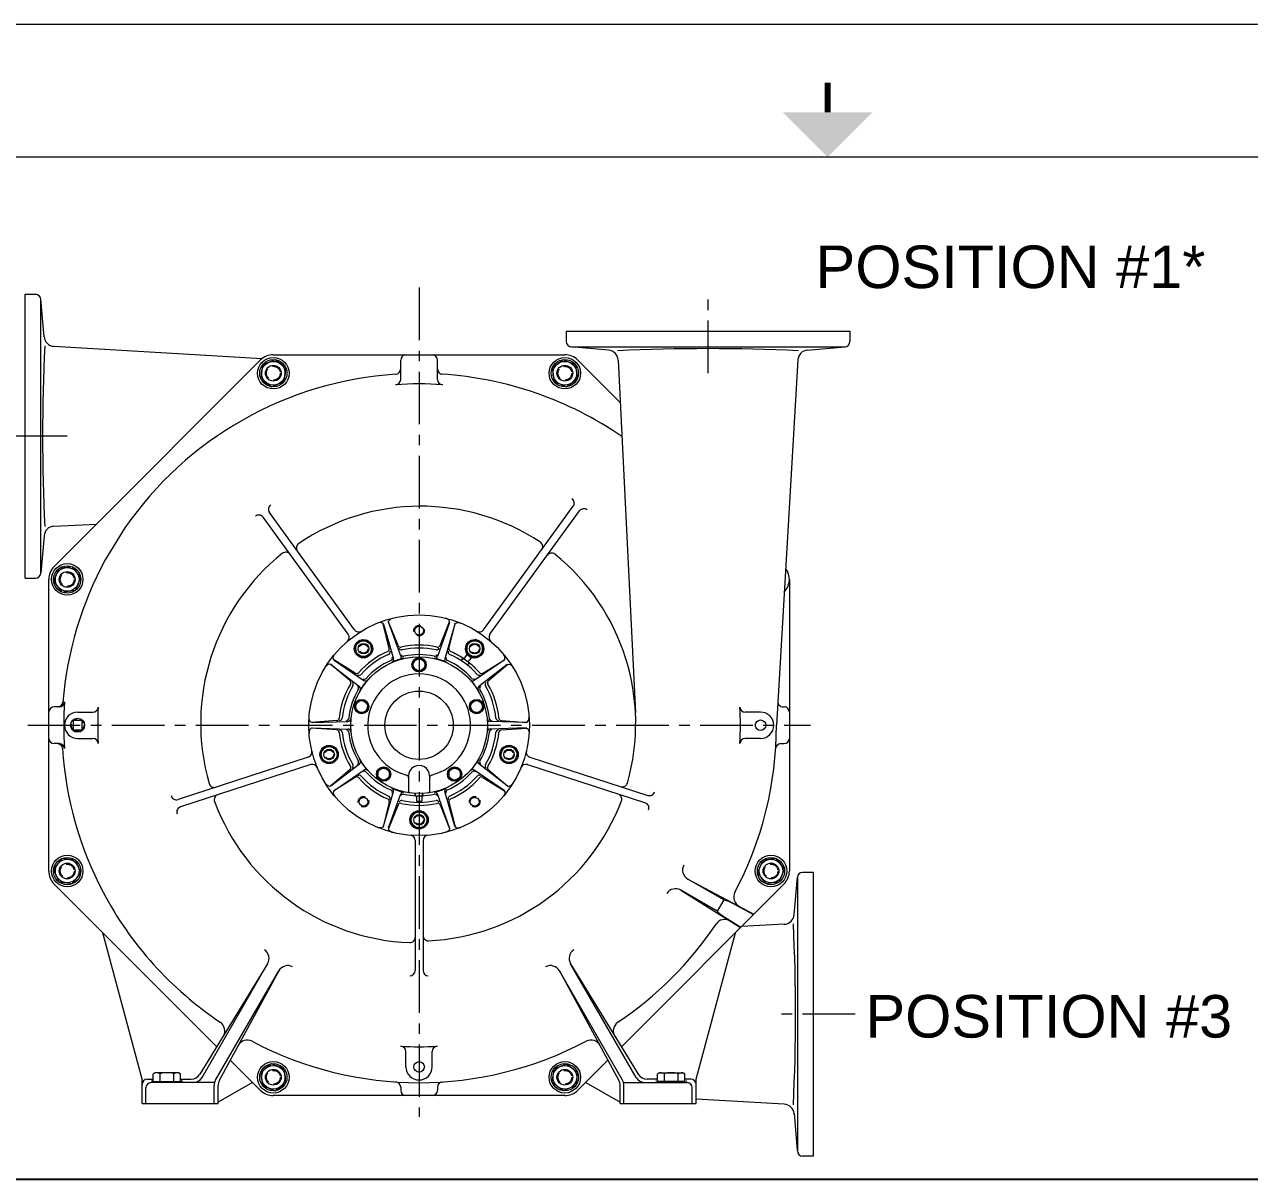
# Model space of a CAD drawing. Header units: millimetres. Extents: x -1229 to 6348, y -522 to 5252.
# Drawn here: x 1589 to 3069, y 3856 to 5252 of the extents above; entities that cross this region are included whole.
import ezdxf
from ezdxf.enums import TextEntityAlignment as Align

# ---------------------------------------------------------------- set-up
doc = ezdxf.new("R2010")
doc.units = ezdxf.units.MM
doc.header["$LTSCALE"] = 25.4
doc.linetypes.add('CENTER', pattern=[2, 1.25, -0.25, 0.25, -0.25])
doc.linetypes.add('HIDDEN', pattern=[0.375, 0.25, -0.125])
for name, color, linetype, lineweight in [('CEN', 3, 'CENTER', 5), ('HID-HIDE', 6, 'HIDDEN', 5), ('OBJ', 7, 'Continuous', 5), ('TXT', 7, 'Continuous', 5)]:
    doc.layers.add(name, color=color, linetype=linetype, lineweight=lineweight)
doc.layers.add('Title Block', color=7, linetype='Continuous')
doc.styles.add('ACANSTS', font='romans.shx', dxfattribs={"height": 25.4})
doc.styles.add('Roman', font='romans')
doc.styles.get("Standard").update_dxf_attribs({"font": 'arial.ttf'})

# ---------------------------------------------------------------- blocks, each defined once
blk = doc.blocks.new('LONE STAR BLOWER TITLE BLOCK (SIZE A)')
at = {"layer": 'Title Block', "lineweight": 15}
for p, q in [((600.08, 457.2), (0, 457.2)), ((587.38, 444.5), (12.7, 444.5)), ((587.38, 444.5), (12.7, 444.5))]:
    blk.add_line(p, q, dxfattribs=at)
at = {"layer": 'Title Block', "lineweight": 15, "const_width": 0.572}
blk.add_lwpolyline([(300.04, 451.64), (300.04, 448.79)], dxfattribs=at)
at = {"layer": 'Title Block', "lineweight": 15}
blk.add_solid([(295.75, 448.79), (304.32, 448.79), (300.04, 444.5)], dxfattribs=at)
at = {"layer": 'Title Block', "lineweight": 15, "style": 'ACANSTS'}
for tag, p, height in [('DRAWN_BY', (364.98, 58.05), 3.43), ('DRAWN_DATE', (394.07, 58.26), 3.43), ('DRAWING_SUBTITLE', (444.84, 50.21), 5.14), ('CHECKED_BY', (365.54, 49.27), 3.43), ('CHECK_DATE', (393.59, 49.29), 3.43), ('ENGINEER', (365.39, 40.85), 3.43), ('ENG_DATE', (393.36, 40.71), 3.43), ('DRAWING_SUBTITLE', (444.78, 39.35), 5.14), ('MANUFACTURING', (365.28, 32.27), 3.43), ('MFG_DATE', (393.39, 32.25), 3.43), ('CONTROL', (365.28, 23.7), 3.43), ('CONTROL_DATE', (393.39, 23.67), 3.43), ('CAGE_CODE', (450.28, 23.27), 3.43), ('MODEL_FILE_NAME', (210.7, 15.52), 3.43), ('APPROVED_BY', (364.99, 14.44), 3.43), ('APPROVAL_DATE', (393.18, 14.26), 3.43)]:
    blk.add_attdef(tag, p, '', height=height, dxfattribs=at)
at = {"layer": 'Title Block', "lineweight": 15, "style": 'Roman', "flags": 8}
for tag, height, p in [('DWG_NUMBER', 7.14, (480.3, 29.15)), ('SCALE', 3.43, (454.75, 17.88)), ('SHEETNUMBER', 3.43, (539.89, 17.88)), ('TOTA_SHEETS', 3.43, (556.11, 17.82))]:
    blk.add_attdef(tag, text='', height=height, dxfattribs=at).set_placement(p, align=Align.TOP_LEFT)
at = {"layer": 'Title Block', "lineweight": 15, "style": 'ACANSTS'}
blk.add_attdef('REVISION', text='', height=3.43, dxfattribs=at).set_placement((580.38, 22.69), align=Align.CENTER)

msp = doc.modelspace()

# ---------------------------------------------------------------- linework, layer by layer
at = {"lineweight": 5}
for p, q in [((1710.222, 4643.278), (1686.501, 4604.726)), ((1730.888, 3947.655), (1822.751, 3947.655)), ((2308.738, 3947.655), (2400.601, 3947.655))]:
    msp.add_line(p, q, dxfattribs=at)
msp.add_line((4632.002, 3855.997), (-1068.81, 3855.997))
at = {"layer": 'CEN', "color": 5, "lineweight": 5, "ltscale": 2}
for p, q in [((2065.744, 4933.601), (2065.744, 3931.898)), ((2414.994, 4830.305), (2414.994, 4931.905)), ((1640.294, 4754.105), (1538.694, 4754.105)), ((1592.788, 4404.855), (2538.7, 4404.855)), ((2592.794, 4055.605), (2491.194, 4055.605))]:
    msp.add_line(p, q, dxfattribs=at)
at = {"layer": 'HID-HIDE', "color": 7, "lineweight": 5, "ltscale": 0.375}
for p, q in [((2118.944, 4485.932), (2117.328, 4483.559)), ((2126.414, 4480.504), (2124.657, 4478.234))]:
    msp.add_line(p, q, dxfattribs=at)
at = {"layer": 'HID-HIDE', "color": 7, "lineweight": 5, "ltscale": 2}
for p, q in [((2061.445, 4319.638), (2061.53, 4322.412)), ((2070.044, 4319.638), (2069.959, 4322.412))]:
    msp.add_line(p, q, dxfattribs=at)
at = {"layer": 'HID-HIDE', "color": 3, "lineweight": 5, "ltscale": 2}
for centre in [(1889.567, 4830.186), (2241.922, 4830.186), (1640.413, 4581.032), (1640.413, 4228.677), (2491.075, 4228.677), (1889.567, 3979.523), (2241.922, 3979.523)]:
    msp.add_circle(centre, 8.334, dxfattribs=at)
at = {"layer": 'HID-HIDE', "color": 7, "lineweight": 5, "ltscale": 2}
for centre, radius in [((2065.744, 4519.155), 6.35), ((1998.561, 4497.325), 5.359), ((2132.928, 4497.325), 5.359), ((1957.039, 4369.534), 5.359), ((2174.45, 4369.534), 5.359), ((1998.561, 4312.384), 6.35), ((2132.928, 4312.384), 6.35), ((2065.744, 4290.555), 5.359)]:
    msp.add_circle(centre, radius, dxfattribs=at)
at = {"layer": 'HID-HIDE', "lineweight": 5}
msp.add_circle((1652.994, 4404.855), 7.493, dxfattribs=at)
at = {"layer": 'OBJ', "lineweight": 5}
for p, q in [((1589.494, 4582.655), (1589.494, 4925.555)), ((1589.494, 4925.555), (1602.194, 4925.555)), ((1612.426, 4874.317), (1608.521, 4919.748)), ((1608.544, 4589.005), (1608.544, 4919.205)), ((2243.544, 4881.105), (2586.444, 4881.105)), ((2243.544, 4881.105), (2243.544, 4868.405)), ((2586.444, 4881.105), (2586.444, 4868.405)), ((1624.334, 4862.727), (1876.164, 4847.915)), ((2294.635, 4858.182), (2249.35, 4862.078)), ((2249.894, 4862.055), (2580.094, 4862.055)), ((2535.207, 4858.172), (2580.638, 4862.078)), ((1660.981, 4633.031), (1873.851, 4845.901)), ((1889.567, 4852.411), (2241.922, 4852.411)), ((2043.519, 4822.66), (2043.519, 4846.061)), ((2087.969, 4822.66), (2087.969, 4846.061)), ((2257.638, 4845.901), (2308.763, 4794.776)), ((2306.231, 4846.154), (2327.234, 4420.001)), ((2523.617, 4846.265), (2497.654, 4404.855)), ((2143.745, 4520.315), (2252.047, 4669.381)), ((1980.038, 4514.717), (1877.213, 4656.243)), ((1987.744, 4520.315), (1884.919, 4661.842)), ((2151.451, 4514.717), (2259.753, 4663.782)), ((1624.445, 4645.341), (1675.823, 4647.873)), ((1612.417, 4633.745), (1608.521, 4588.46)), ((1624.698, 4596.748), (1660.981, 4633.031)), ((1589.494, 4582.655), (1602.194, 4582.655)), ((1618.188, 4228.677), (1618.188, 4581.032)), ((2513.3, 4581.032), (2513.3, 4228.677)), ((1630.83, 4427.08), (1624.538, 4427.08)), ((1652.994, 4420.73), (1671.572, 4420.73)), ((2478.494, 4420.73), (2459.847, 4420.73)), ((2505.695, 4427.08), (2506.95, 4427.08)), ((1652.994, 4388.98), (1671.572, 4388.98)), ((2478.494, 4388.98), (2459.847, 4388.98)), ((1630.83, 4382.63), (1624.538, 4382.63)), ((2503.071, 4382.63), (2506.95, 4382.63)), ((1931.831, 4366.351), (1774.35, 4315.182)), ((1934.775, 4357.292), (1777.293, 4306.123)), ((2196.714, 4357.292), (2339.213, 4310.992)), ((2199.658, 4366.351), (2342.156, 4320.051)), ((2060.982, 4265.597), (2060.982, 4108.448)), ((2070.507, 4265.597), (2070.507, 4108.448)), ((2519.072, 4175.964), (2522.968, 4221.249)), ((2522.944, 4220.705), (2522.944, 3890.505)), ((2541.994, 4227.055), (2529.294, 4227.055)), ((2541.994, 4227.055), (2541.994, 3884.155)), ((1661.02, 4176.639), (1624.698, 4212.961)), ((2506.791, 4212.961), (2310.2, 4016.371)), ((2382.002, 4205.582), (2454.372, 4160.543)), ((2425.986, 4180.188), (2382.002, 4205.582)), ((2390.562, 4218.971), (2470.354, 4176.524)), ((2434.134, 4193.814), (2390.562, 4218.971)), ((2434.134, 4193.814), (2425.986, 4180.188)), ((2434.134, 4193.814), (2436.887, 4193.254)), ((1821.239, 4016.421), (1661.02, 4176.639)), ((2425.986, 4180.188), (2427.876, 4178.143)), ((2448.22, 4187.724), (2469.979, 4176.149)), ((2438.318, 4171.133), (2454.741, 4160.911)), ((2507.044, 4164.368), (2455.666, 4161.836)), ((1730.888, 3977.157), (1683.445, 4154.214)), ((2400.601, 3977.157), (2448.043, 4154.214)), ((1882.688, 4116.685), (1800.891, 3983.22)), ((1803.43, 3979.405), (1882.688, 4116.685)), ((2328.059, 3979.405), (2248.8, 4116.685)), ((2248.8, 4116.685), (2330.598, 3983.22)), ((1819.796, 3976.002), (1896.043, 4108.066)), ((1896.043, 4108.066), (1824.284, 3975.56)), ((2311.693, 3976.002), (2235.446, 4108.066)), ((2235.446, 4108.066), (2307.205, 3975.56)), ((1873.851, 3963.808), (1837.568, 4000.091)), ((2049.869, 3992.105), (2049.869, 4010.682)), ((2081.619, 3992.105), (2081.619, 4010.682)), ((2293.96, 4000.13), (2257.638, 3963.808)), ((1746.657, 3984.998), (1744.447, 3983.722)), ((1744.447, 3974.551), (1744.447, 3983.722)), ((1775.232, 3984.998), (1746.657, 3984.998)), ((1752.696, 3974.284), (1752.696, 3983.722)), ((1769.193, 3974.284), (1769.193, 3983.722)), ((1775.232, 3984.998), (1777.442, 3983.722)), ((1777.442, 3974.551), (1777.442, 3983.722)), ((2356.257, 3984.998), (2354.047, 3983.722)), ((2354.047, 3974.551), (2354.047, 3983.722)), ((2356.257, 3984.998), (2384.832, 3984.998)), ((2362.296, 3974.284), (2362.296, 3983.722)), ((2378.793, 3974.284), (2378.793, 3983.722)), ((2384.832, 3984.998), (2387.042, 3983.722)), ((2387.042, 3974.551), (2387.042, 3983.722)), ((1730.888, 3947.655), (1730.888, 3977.157)), ((1737.238, 3977.157), (1744.447, 3977.157)), ((1818.559, 3973.055), (1741.894, 3973.055)), ((1777.442, 3977.157), (1790.063, 3977.157)), ((1818.094, 3947.655), (1818.094, 3969.652)), ((1822.751, 3947.655), (1822.751, 3969.513)), ((1864.402, 3973.257), (1822.807, 3949.242)), ((2267.087, 3973.257), (2308.682, 3949.242)), ((2308.738, 3947.655), (2308.738, 3969.513)), ((2312.93, 3973.055), (2389.594, 3973.055)), ((2313.394, 3947.655), (2313.394, 3969.652)), ((2354.047, 3977.157), (2341.426, 3977.157)), ((2394.251, 3977.157), (2387.042, 3977.157)), ((2400.601, 3947.655), (2400.601, 3977.157)), ((1735.544, 3947.655), (1735.544, 3966.705)), ((2241.922, 3957.298), (1889.567, 3957.298)), ((2043.519, 3967.542), (2043.519, 3963.648)), ((2087.969, 3967.541), (2087.969, 3963.648)), ((2395.944, 3947.655), (2395.944, 3966.705)), ((2507.155, 3946.982), (2400.601, 3953.249)), ((2518.955, 3936.298), (2522.861, 3890.867)), ((2541.893, 3884.263), (2529.193, 3884.263))]:
    msp.add_line(p, q, dxfattribs=at)
at = {"layer": 'OBJ', "color": 7, "lineweight": 5}
for p, q in [((2029.692, 4497.749), (2022.309, 4527.517)), ((2022.614, 4526.926), (2034.783, 4485.039)), ((2040.309, 4501.199), (2028.785, 4529.621)), ((2028.886, 4528.964), (2043.661, 4487.923)), ((2102.603, 4528.964), (2087.828, 4487.923)), ((2091.179, 4501.199), (2102.703, 4529.621)), ((2108.875, 4526.926), (2096.705, 4485.039)), ((2101.797, 4497.749), (2109.18, 4527.517)), ((2120.11, 4485.084), (2123.843, 4490.222)), ((2123.843, 4490.222), (2128.98, 4486.489)), ((2125.248, 4481.352), (2128.98, 4486.489)), ((1981.976, 4458.817), (1958.505, 4478.56)), ((1959.099, 4478.261), (1993.565, 4451.527)), ((1988.538, 4467.848), (1962.508, 4484.069)), ((1962.975, 4483.596), (1999.052, 4459.078)), ((2118.569, 4486.204), (2117.034, 4483.949)), ((2118.569, 4486.204), (2126.789, 4480.232)), ((2126.789, 4480.232), (2125.118, 4478.075)), ((2168.513, 4483.596), (2132.437, 4459.078)), ((2172.389, 4478.261), (2137.923, 4451.527)), ((2142.951, 4467.848), (2168.981, 4484.069)), ((2149.513, 4458.817), (2172.983, 4478.56)), ((1966.256, 4410.436), (1935.663, 4408.259)), ((1966.256, 4399.273), (1935.663, 4401.45)), ((1936.319, 4408.152), (1979.917, 4409.522)), ((1936.319, 4401.557), (1979.917, 4400.187)), ((2195.169, 4408.152), (2151.572, 4409.522)), ((2195.169, 4401.557), (2151.572, 4400.187)), ((2165.233, 4410.436), (2195.825, 4408.259)), ((2165.233, 4399.273), (2195.825, 4401.45)), ((1959.099, 4331.448), (1993.565, 4358.183)), ((2172.389, 4331.448), (2137.923, 4358.183)), ((1981.976, 4350.893), (1958.505, 4331.15)), ((1988.538, 4341.861), (1962.508, 4325.64)), ((1962.975, 4326.113), (1999.052, 4350.631)), ((2053.044, 4343.602), (2053.044, 4324.669)), ((2078.444, 4343.602), (2078.444, 4324.669)), ((2168.513, 4326.113), (2132.437, 4350.631)), ((2142.951, 4341.861), (2168.981, 4325.64)), ((2149.513, 4350.893), (2172.983, 4331.15)), ((2022.614, 4282.783), (2034.783, 4324.67)), ((2108.875, 4282.783), (2096.705, 4324.67)), ((2029.692, 4311.96), (2022.309, 4282.192)), ((2028.886, 4280.745), (2043.661, 4321.786)), ((2060.982, 4319.638), (2061.067, 4322.437)), ((2060.982, 4319.638), (2070.507, 4319.638)), ((2062.569, 4319.638), (2062.569, 4313.288)), ((2062.569, 4313.288), (2068.919, 4313.288)), ((2068.919, 4319.638), (2068.919, 4313.288)), ((2070.507, 4319.638), (2070.421, 4322.437)), ((2102.603, 4280.745), (2087.828, 4321.786)), ((2101.797, 4311.96), (2109.18, 4282.192)), ((2040.309, 4308.511), (2028.785, 4280.088)), ((2091.179, 4308.511), (2102.703, 4280.088))]:
    msp.add_line(p, q, dxfattribs=at)
at = {"layer": 'OBJ', "lineweight": 5}
for points in [[(1891.72, 4846.542), (1876.478, 4840.229), (1874.325, 4823.872), (1887.413, 4813.829), (1902.655, 4820.142), (1904.808, 4836.499)], [(2255.011, 4840.229), (2239.769, 4846.542), (2226.68, 4836.499), (2228.834, 4820.142), (2244.076, 4813.829), (2257.164, 4823.872)], [(1630.37, 4594.121), (1624.057, 4578.879), (1634.1, 4565.79), (1650.457, 4567.944), (1656.77, 4583.186), (1646.727, 4596.274)], [(1658.551, 4410.411), (1647.438, 4410.411), (1647.438, 4399.298), (1658.551, 4399.298)], [(1624.057, 4230.83), (1630.37, 4215.588), (1646.727, 4213.435), (1656.77, 4226.523), (1650.457, 4241.765), (1634.1, 4243.919)], [(2501.119, 4215.588), (2507.432, 4230.83), (2497.389, 4243.919), (2481.032, 4241.765), (2474.719, 4226.523), (2484.762, 4213.435)], [(1876.478, 3969.48), (1891.72, 3963.167), (1904.808, 3973.21), (1902.655, 3989.567), (1887.413, 3995.88), (1874.325, 3985.837)], [(2255.011, 3969.48), (2239.769, 3963.167), (2226.68, 3973.21), (2228.834, 3989.567), (2244.076, 3995.88), (2257.164, 3985.837)]]:
    msp.add_lwpolyline(points, close=True, dxfattribs=at)
at = {"layer": 'OBJ', "color": 7, "lineweight": 5}
for points in [[(2007.286, 4504.021), (1997.125, 4508.23), (1988.399, 4501.534), (1989.835, 4490.63), (1999.996, 4486.421), (2008.722, 4493.116)], [(2141.992, 4491.096), (2142.855, 4502.06), (2133.791, 4508.29), (2123.864, 4503.555), (2123.001, 4492.59), (2132.065, 4486.361)], [(2069.869, 4470.736), (2073.993, 4477.88), (2069.869, 4485.023), (2061.62, 4485.023), (2057.496, 4477.88), (2061.62, 4470.736)], [(2004.362, 4429.136), (1998.843, 4435.266), (1990.774, 4433.551), (1988.225, 4425.705), (1993.744, 4419.575), (2001.813, 4421.29)], [(2129.676, 4421.29), (2137.744, 4419.575), (2143.264, 4425.705), (2140.715, 4433.551), (2132.646, 4435.266), (2127.127, 4429.136)], [(1953.367, 4379.902), (1946.224, 4371.538), (1949.896, 4361.171), (1960.71, 4359.166), (1967.853, 4367.53), (1964.182, 4377.897)], [(2171.326, 4358.988), (2182.021, 4361.556), (2185.145, 4372.101), (2177.574, 4380.079), (2166.879, 4377.512), (2163.756, 4366.966)], [(2023.684, 4353.98), (2016.148, 4350.625), (2015.286, 4342.421), (2021.959, 4337.572), (2029.495, 4340.927), (2030.357, 4349.131)], [(2101.132, 4349.131), (2101.994, 4340.927), (2109.53, 4337.572), (2116.203, 4342.421), (2115.341, 4350.625), (2107.805, 4353.98)], [(2054.75, 4290.267), (2060.496, 4280.889), (2071.491, 4281.177), (2076.739, 4290.842), (2070.992, 4300.22), (2059.998, 4299.932)]]:
    msp.add_lwpolyline(points, close=True, dxfattribs=at)
at = {"layer": 'OBJ', "lineweight": 5}
for centre, radius in [((1889.567, 4830.186), 19.05), ((1889.567, 4830.186), 16.498), ((1889.567, 4830.186), 14.287), ((2241.922, 4830.186), 19.05), ((2241.922, 4830.186), 16.498), ((2241.922, 4830.186), 14.287), ((1889.567, 4830.186), 9.525), ((2241.922, 4830.186), 9.525), ((1640.413, 4581.032), 19.05), ((1640.413, 4581.032), 16.498), ((1640.413, 4581.032), 14.287), ((1640.413, 4581.032), 9.525), ((1652.994, 4404.855), 8.509), ((2478.494, 4404.855), 6.35), ((1640.413, 4228.677), 19.05), ((1640.413, 4228.677), 16.498), ((1640.413, 4228.677), 14.287), ((1640.413, 4228.677), 9.525), ((2491.075, 4228.677), 19.05), ((2491.075, 4228.677), 16.498), ((2491.075, 4228.677), 14.287), ((2491.075, 4228.677), 9.525), ((1889.567, 3979.523), 19.05), ((2065.744, 3992.105), 6.35), ((2241.922, 3979.523), 19.05), ((1889.567, 3979.523), 16.498), ((1889.567, 3979.523), 14.287), ((1889.567, 3979.523), 9.525), ((2241.922, 3979.523), 16.498), ((2241.922, 3979.523), 14.287), ((2241.922, 3979.523), 9.525)]:
    msp.add_circle(centre, radius, dxfattribs=at)
at = {"layer": 'OBJ', "color": 7, "lineweight": 5}
for centre, radius in [((2065.744, 4404.855), 133.35), ((2065.744, 4519.155), 5.359), ((1998.561, 4497.325), 11.087), ((1998.561, 4497.325), 9.525), ((1998.561, 4497.325), 6.35), ((2132.928, 4497.325), 11.087), ((2132.928, 4497.325), 9.525), ((2132.928, 4497.325), 6.35), ((2065.744, 4404.855), 82.55), ((2065.744, 4477.88), 8.674), ((2065.744, 4477.88), 7.144), ((2065.744, 4404.855), 41.275), ((1996.293, 4427.42), 8.674), ((1996.293, 4427.42), 7.144), ((2135.195, 4427.42), 8.674), ((2135.195, 4427.42), 7.144), ((1957.039, 4369.534), 11.087), ((1957.039, 4369.534), 9.525), ((1957.039, 4369.534), 6.35), ((2174.45, 4369.534), 11.087), ((2174.45, 4369.534), 9.525), ((2174.45, 4369.534), 6.35), ((2022.821, 4345.776), 8.674), ((2108.667, 4345.776), 8.674), ((2022.821, 4345.776), 7.144), ((2108.667, 4345.776), 7.144), ((1998.561, 4312.384), 5.359), ((2132.928, 4312.384), 5.359), ((2065.744, 4290.555), 11.087), ((2065.744, 4290.555), 9.525), ((2065.744, 4290.555), 6.35)]:
    msp.add_circle(centre, radius, dxfattribs=at)
at = {"layer": 'OBJ', "lineweight": 5}
for centre, radius, start, end in [((1602.194, 4919.205), 6.35, 0, 90), ((1625.08, 4875.405), 12.7, 184.913218, 266.63381), ((3857.537, 4754.081), 2246.829, 177.211907, 182.78798), ((2249.894, 4868.405), 6.35, 180, 270), ((2293.546, 4845.529), 12.7, 2.82151, 85.082759), ((2414.971, 2613.062), 2246.829, 87.211907, 92.78798), ((2536.295, 4845.519), 12.7, 94.913218, 176.63381), ((2580.094, 4868.405), 6.35, 270, 0), ((1889.567, 4830.186), 22.225, 90, 135), ((2049.869, 4846.061), 6.35, 90, 180), ((2081.619, 4846.061), 6.35, 0, 90), ((2241.922, 4830.186), 22.225, 45, 90), ((2065.751, 4397.949), 431.958, 93.738887, 145.392767), ((2037.169, 4835.324), 6.35, 273.738887, 0), ((2094.319, 4835.324), 6.35, 180, 266.261113), ((2065.751, 4397.949), 431.958, 55.439826, 86.276935), ((2037.169, 4822.66), 6.35, 273.91254, 0), ((2065.744, 4404.855), 412.432, 86.08746, 93.91254), ((2094.319, 4822.66), 6.35, 180, 266.08746), ((1890.056, 4665.574), 6.35, 123.974389, 216), ((2067.5, 4406.584), 262.91, 56.572742, 124.062242), ((2246.91, 4673.113), 6.35, 324, 55.967311), ((2264.89, 4660.05), 6.35, 52.032689, 144), ((1872.076, 4652.511), 6.35, 36, 128.025611), ((1625.07, 4632.656), 12.7, 92.82151, 175.082759), ((1923.803, 4619.126), 6.35, 124.062242, 216), ((2208.834, 4620.706), 6.35, 324, 56.572742), ((2064.642, 4407.059), 262.91, 128.572742, 196.062242), ((1904.675, 4607.642), 6.35, 36, 128.572742), ((2226.002, 4606.524), 6.35, 51.028455, 144), ((2064.642, 4407.059), 262.91, 344.090003, 51.028455), ((1640.413, 4581.032), 22.225, 135, 180), ((2065.751, 4397.949), 431.958, 151.399621, 175.356889), ((2491.075, 4581.032), 22.225, 316.17966, 37.087959), ((1602.194, 4589.005), 6.35, 270, 0), ((1628.882, 4433.43), 6.35, 270, 355.356889), ((1630.83, 4433.43), 6.35, 270, 356.240922), ((2065.744, 4404.855), 429.502, 176.240922, 183.759078), ((2505.695, 4433.43), 6.35, 176.63381, 270), ((1624.538, 4420.73), 6.35, 90, 180), ((1652.994, 4404.855), 15.875, 90, 270), ((1671.572, 4427.08), 6.35, 270, 356.772851), ((2065.744, 4404.855), 388.448, 176.772851, 183.227149), ((2065.744, 4404.855), 388.378, 356.77228, 3.22772), ((2459.847, 4427.08), 6.35, 183.22772, 270), ((2478.494, 4404.855), 15.875, 270, 90), ((2506.95, 4420.73), 6.35, 0, 90), ((2065.751, 4404.861), 431.902, 332.134529, 359.99909), ((1624.538, 4388.98), 6.35, 180, 270), ((1671.572, 4382.63), 6.35, 3.227149, 90), ((2459.847, 4382.63), 6.35, 90, 176.77228), ((2506.95, 4388.98), 6.35, 270, 0), ((1628.432, 4376.28), 6.35, 3.739359, 90), ((1630.83, 4376.28), 6.35, 3.759078, 90), ((2065.751, 4404.861), 431.902, 183.739359, 207.830358), ((2503.071, 4376.28), 6.35, 90, 176.260641), ((1818.097, 4336.074), 6.35, 196.062242, 288), ((2311.374, 4336.729), 6.35, 252, 344.090003), ((2344.118, 4326.09), 6.35, 252, 344.201351), ((1772.387, 4321.221), 6.35, 195.912312, 288), ((1824.431, 4314.763), 6.35, 108, 200.559338), ((2064.64, 4404.857), 262.9, 200.559338, 267.764206), ((2064.642, 4407.059), 262.91, 272.728891, 339.124983), ((2304.362, 4315.639), 6.35, 339.124983, 72), ((2337.25, 4304.953), 6.35, 339.798649, 72), ((1779.255, 4300.084), 6.35, 108, 200.087688), ((2396.912, 4229.97), 12.7, 152.162071, 240), ((1640.413, 4228.677), 22.225, 180, 225), ((2491.075, 4228.677), 22.225, 315, 0), ((2529.294, 4220.705), 6.35, 90, 180), ((2375.652, 4194.584), 12.7, 60, 145.843276), ((2065.751, 4404.861), 431.902, 207.830358, 236.17073), ((2458.801, 4197.055), 12.7, 152.134529, 241.988707), ((2506.419, 4177.053), 12.7, 272.82151, 355.082759), ((2065.751, 4404.861), 431.902, 303.810216, 326.197727), ((2435.199, 4157.516), 12.7, 58.104039, 146.197727), ((273.952, 4055.628), 2246.829, 357.211907, 2.78798), ((2054.632, 4148.503), 6.35, 267.764206, 0), ((2076.857, 4150.79), 6.35, 180, 272.728891), ((1871.69, 4123.035), 12.7, 330, 55.449621), ((2259.799, 4123.035), 12.7, 124.550379, 210), ((1907.042, 4101.716), 12.7, 62.366525, 150), ((2054.632, 4108.448), 6.35, 270, 0), ((2076.857, 4108.448), 6.35, 180, 270), ((2224.447, 4101.716), 12.7, 30, 117.633475), ((1818.232, 4035.53), 12.7, 328.335331, 56.17073), ((2313.148, 4035.448), 12.7, 123.810216, 211.809986), ((1858.138, 4011.71), 12.7, 62.162566, 151.736224), ((2065.751, 4404.861), 431.902, 242.162566, 297.852932), ((2043.519, 4010.682), 6.35, 0, 86.772851), ((2065.744, 4404.855), 388.448, 266.772851, 273.227149), ((2087.969, 4010.682), 6.35, 93.227149, 180), ((2273.471, 4011.766), 12.7, 28.105484, 117.852932), ((1748.571, 3977.694), 7.303, 55.615753, 115.615753), ((1760.944, 3957.699), 27.299, 72.412046, 107.587954), ((1773.318, 3977.694), 7.303, 64.384247, 124.384247), ((1790.063, 3989.857), 12.7, 270, 328.496685), ((2065.744, 3992.105), 15.875, 180, 0), ((2341.426, 3989.857), 12.7, 211.604079, 270), ((2358.171, 3977.694), 7.303, 55.615753, 115.615753), ((2370.544, 3957.699), 27.299, 72.412046, 107.587954), ((2382.918, 3977.694), 7.303, 64.384247, 124.384247), ((1737.238, 3970.807), 6.35, 90, 180), ((1741.894, 3966.705), 6.35, 90, 180), ((1792.431, 3985.755), 12.7, 270, 330), ((1830.794, 3969.652), 12.7, 150, 180), ((1835.451, 3969.513), 12.7, 151.561794, 180), ((2037.169, 3967.542), 6.35, 0, 86.260641), ((2094.319, 3967.541), 6.35, 93.737562, 180), ((2296.038, 3969.513), 12.7, 0, 28.32944), ((2300.694, 3969.652), 12.7, 0, 30), ((2339.058, 3985.755), 12.7, 210, 270), ((2389.594, 3966.705), 6.35, 0, 90), ((2394.251, 3970.807), 6.35, 0, 90), ((1889.567, 3979.523), 22.225, 225, 270), ((2049.869, 3963.648), 6.35, 180, 270), ((2081.619, 3963.648), 6.35, 270, 0), ((2241.922, 3979.523), 22.225, 270, 315), ((2506.409, 3934.304), 12.7, 4.913218, 86.63381), ((2529.305, 3890.558), 6.35, 180, 270)]:
    msp.add_arc(centre, radius, start, end, dxfattribs=at)
at = {"layer": 'OBJ', "color": 7, "lineweight": 5}
for centre, radius, start, end in [((1992.881, 4524.048), 6.35, 216, 301.437561), ((2138.608, 4524.048), 6.35, 238.562439, 324), ((1974.901, 4510.984), 6.35, 310.562439, 36), ((2043.37, 4502.439), 3.302, 202.070309, 282.913938), ((2065.744, 4404.855), 96.815, 77.086062, 102.913938), ((2088.119, 4502.439), 3.302, 257.086062, 337.929691), ((2156.588, 4510.984), 6.35, 144, 229.437561), ((2065.744, 4404.855), 96.815, 113.086062, 138.913938), ((2065.744, 4404.855), 93.227, 113.275131, 138.724869), ((2026.487, 4496.954), 3.302, 293.086062, 13.929691), ((2027.483, 4493.474), 3.302, 295.526868, 16.199954), ((2030.194, 4486.046), 3.302, 295.233922, 16.199954), ((2044.609, 4499.038), 3.302, 199.800046, 280.473132), ((2046.768, 4489.042), 3.302, 199.800046, 282.702562), ((2046.782, 4491.436), 3.302, 199.800046, 280.766078), ((2065.744, 4404.855), 93.227, 77.275131, 102.724869), ((2065.744, 4404.855), 85.333, 77.585124, 102.414876), ((2084.721, 4489.042), 3.302, 257.297438, 340.199954), ((2084.707, 4491.436), 3.302, 259.233922, 340.199954), ((2086.88, 4499.038), 3.302, 259.526868, 340.199954), ((2101.295, 4486.046), 3.302, 163.800046, 244.766078), ((2104.006, 4493.474), 3.302, 163.800046, 244.473132), ((2105.002, 4496.954), 3.302, 166.070309, 246.913938), ((2065.744, 4404.855), 93.227, 41.275131, 66.724869), ((2065.744, 4404.855), 96.815, 57.004483, 66.913938), ((2065.744, 4404.855), 85.333, 113.585124, 138.414876), ((2065.744, 4404.855), 82.997, 102.702562, 113.297438), ((2031.613, 4484.117), 3.302, 293.297438, 16.199954), ((2065.744, 4404.855), 82.997, 66.702562, 77.297438), ((2099.876, 4484.117), 3.302, 163.800046, 246.702562), ((2065.744, 4404.855), 85.333, 41.585124, 66.414876), ((2065.744, 4404.855), 96.815, 41.086062, 50.995517), ((1979.85, 4456.29), 3.302, 329.086062, 49.929691), ((1990.284, 4470.651), 3.302, 238.070309, 318.913938), ((1993.286, 4468.628), 3.302, 235.800046, 316.473132), ((2065.744, 4404.855), 82.997, 138.702562, 149.297438), ((1999.512, 4463.755), 3.302, 235.800046, 316.766078), ((2000.908, 4461.809), 3.302, 235.800046, 318.702562), ((2065.744, 4404.855), 62.072, 284.168601, 255.831399), ((2065.744, 4404.855), 82.997, 30.702562, 41.297438), ((2130.581, 4461.809), 3.302, 221.297438, 304.199954), ((2131.977, 4463.755), 3.302, 223.233922, 304.199954), ((2138.203, 4468.628), 3.302, 223.526868, 304.199954), ((2141.205, 4470.651), 3.302, 221.086062, 301.929691), ((2151.639, 4456.29), 3.302, 130.070309, 210.913938), ((2065.744, 4404.855), 96.815, 149.086062, 174.913938), ((2065.744, 4404.855), 93.227, 149.275131, 174.724869), ((2065.744, 4404.855), 85.333, 149.585124, 174.414876), ((1982.701, 4454.06), 3.302, 331.526868, 52.199954), ((1989.26, 4449.644), 3.302, 331.233922, 52.199954), ((1991.542, 4448.917), 3.302, 329.297438, 52.199954), ((2139.947, 4448.917), 3.302, 127.800046, 210.702562), ((2142.229, 4449.644), 3.302, 127.800046, 208.766078), ((2065.744, 4404.855), 85.333, 5.585124, 30.414876), ((2148.787, 4454.06), 3.302, 127.800046, 208.473132), ((2065.744, 4404.855), 93.227, 5.275131, 30.724869), ((2065.744, 4404.855), 96.815, 5.086062, 30.913938), ((1966.022, 4413.73), 3.302, 274.070309, 354.913938), ((1969.639, 4413.858), 3.302, 271.800046, 352.473132), ((1977.541, 4413.575), 3.302, 271.800046, 352.766078), ((1979.814, 4412.822), 3.302, 271.800046, 354.702562), ((2065.744, 4404.855), 82.997, 174.702562, 185.297438), ((2151.675, 4412.822), 3.302, 185.297438, 268.199954), ((2065.744, 4404.855), 82.997, 354.702562, 5.297438), ((2153.948, 4413.575), 3.302, 187.233922, 268.199954), ((2161.85, 4413.858), 3.302, 187.526868, 268.199954), ((2165.467, 4413.73), 3.302, 185.086062, 265.929691), ((1966.022, 4395.979), 3.302, 5.086062, 85.929691), ((1969.639, 4395.851), 3.302, 7.526868, 88.199954), ((1977.541, 4396.134), 3.302, 7.233922, 88.199954), ((1979.814, 4396.887), 3.302, 5.297438, 88.199954), ((2151.675, 4396.887), 3.302, 91.800046, 174.702562), ((2153.948, 4396.134), 3.302, 91.800046, 172.766078), ((2161.85, 4395.851), 3.302, 91.800046, 172.473132), ((2165.467, 4395.979), 3.302, 94.070309, 174.913938), ((2065.744, 4404.855), 96.815, 185.086062, 210.913938), ((2065.744, 4404.855), 93.227, 185.275131, 210.724869), ((2065.744, 4404.855), 85.333, 185.585124, 210.414876), ((2065.744, 4404.855), 85.333, 329.585124, 354.414876), ((2065.744, 4404.855), 93.227, 329.275131, 354.724869), ((2065.744, 4404.855), 96.815, 329.086062, 354.913938), ((1929.869, 4372.39), 6.35, 288, 13.437561), ((2201.62, 4372.39), 6.35, 166.562439, 252), ((1936.737, 4351.253), 6.35, 22.562439, 108), ((1979.85, 4353.419), 3.302, 310.070309, 30.913938), ((1982.701, 4355.649), 3.302, 307.800046, 28.473132), ((1989.26, 4360.065), 3.302, 307.800046, 28.766078), ((1991.542, 4360.792), 3.302, 307.800046, 30.702562), ((2065.744, 4404.855), 82.997, 210.702562, 221.297438), ((2065.744, 4404.855), 82.997, 318.702562, 329.297438), ((2139.947, 4360.792), 3.302, 149.297438, 232.199954), ((2142.229, 4360.065), 3.302, 151.233922, 232.199954), ((2148.787, 4355.649), 3.302, 151.526868, 232.199954), ((2151.639, 4353.419), 3.302, 149.086062, 229.929691), ((2194.752, 4351.253), 6.35, 72, 157.437561), ((1990.284, 4339.058), 3.302, 41.086062, 121.929691), ((1993.286, 4341.081), 3.302, 43.526868, 124.199954), ((2065.744, 4404.855), 96.815, 221.086062, 246.913938), ((2065.744, 4404.855), 93.227, 221.275131, 246.724869), ((1999.512, 4345.954), 3.302, 43.233922, 124.199954), ((2000.908, 4347.9), 3.302, 41.297438, 124.199954), ((2065.744, 4404.855), 85.333, 221.585124, 246.414876), ((2049.742, 4341.469), 3.302, 0, 75.831399), ((2081.746, 4341.469), 3.302, 104.168601, 180), ((2065.744, 4404.855), 85.333, 293.585124, 318.414876), ((2065.744, 4404.855), 93.227, 293.275131, 318.724869), ((2065.744, 4404.855), 96.815, 293.086062, 318.913938), ((2130.581, 4347.9), 3.302, 55.800046, 138.702562), ((2131.977, 4345.954), 3.302, 55.800046, 136.766078), ((2138.203, 4341.081), 3.302, 55.800046, 136.473132), ((2141.205, 4339.058), 3.302, 58.070309, 138.913938), ((2030.194, 4323.663), 3.302, 343.800046, 64.766078), ((2065.744, 4404.855), 82.997, 246.702562, 257.297438), ((2031.613, 4325.592), 3.302, 343.800046, 66.702562), ((2046.768, 4320.667), 3.302, 77.297438, 160.199954), ((2054.645, 4324.669), 1.6, 180, 262.118799), ((2076.844, 4324.669), 1.6, 277.881201, 0), ((2065.744, 4404.855), 82.997, 282.702562, 293.297438), ((2084.721, 4320.667), 3.302, 19.800046, 102.702562), ((2099.876, 4325.592), 3.302, 113.297438, 196.199954), ((2101.295, 4323.663), 3.302, 115.233922, 196.199954), ((2026.487, 4312.755), 3.302, 346.070309, 66.913938), ((2027.483, 4316.235), 3.302, 343.800046, 64.473132), ((2043.37, 4307.27), 3.302, 77.086062, 157.929691), ((2044.609, 4310.671), 3.302, 79.526868, 160.199954), ((2046.782, 4318.273), 3.302, 79.233922, 160.199954), ((2065.744, 4404.855), 96.815, 257.086062, 282.913938), ((2065.744, 4404.855), 93.227, 257.275131, 282.724869), ((2065.744, 4404.855), 85.333, 257.585124, 267.867695), ((2065.744, 4404.855), 85.333, 272.132305, 282.414876), ((2084.707, 4318.273), 3.302, 19.800046, 100.766078), ((2086.88, 4310.671), 3.302, 19.800046, 100.473132), ((2088.119, 4307.27), 3.302, 22.070309, 102.913938), ((2104.006, 4316.235), 3.302, 115.526868, 196.199954), ((2105.002, 4312.755), 3.302, 113.086062, 193.929691), ((2054.632, 4265.597), 6.35, 0, 85.437561), ((2076.857, 4265.597), 6.35, 94.562439, 180)]:
    msp.add_arc(centre, radius, start, end, dxfattribs=at)
at = {"layer": 'OBJ', "color": 7, "lineweight": 5, "extrusion": (0, 0, -1)}
for centre, major_axis, start_param, end_param in [((2034.924, 4530.926), (6.038, 1.962), 3.14159265, 4.71238898), ((2114.913, 4524.964), (-6.038, 1.962), 0, 1.57079633), ((1966.707, 4488.732), (3.732, 5.136), 3.14159265, 4.71238898), ((2176.121, 4473.125), (-3.732, 5.136), 0, 1.57079633), ((1936.319, 4414.501), (0, 6.349), 3.14159265, 4.71238898), ((2195.169, 4395.208), (0, 6.349), 0, 1.57079633), ((1955.368, 4336.584), (-3.732, 5.136), 3.14159265, 4.71238898), ((2164.782, 4320.977), (3.732, 5.136), 0, 1.57079633), ((2016.576, 4284.745), (-6.038, 1.962), 3.14159265, 4.71238898), ((2096.565, 4278.783), (6.038, 1.962), 0, 1.57079633)]:
    msp.add_ellipse(centre, major_axis=major_axis, ratio=0.56320815, start_param=start_param, end_param=end_param, dxfattribs=at)
at = {"layer": 'OBJ', "color": 7, "lineweight": 5}
for centre, major_axis, ratio, start_param, end_param in [((2096.565, 4530.926), (-6.038, 1.962), 0.56320815, 3.14159265, 4.71238898), ((2016.576, 4524.964), (6.038, 1.962), 0.56320815, 0, 1.57079633), ((2164.782, 4488.732), (-3.732, 5.136), 0.56320815, 3.14159265, 4.71238898), ((1955.368, 4473.125), (3.732, 5.136), 0.56320815, 0, 1.57079633), ((2195.169, 4414.501), (0, 6.349), 0.56320815, 3.14159265, 4.71238898), ((1936.319, 4395.208), (0, 6.349), 0.56320815, 0, 1.57079633), ((2065.744, 4343.602), (-12.7, 0), 0.99026807, 3.14159265, 6.28318531), ((1966.707, 4320.977), (-3.732, 5.136), 0.56320815, 0, 1.57079633), ((2176.121, 4336.584), (3.732, 5.136), 0.56320815, 3.14159265, 4.71238898), ((2034.924, 4278.783), (-6.038, 1.962), 0.56320815, 0, 1.57079633), ((2114.913, 4284.745), (6.038, 1.962), 0.56320815, 3.14159265, 4.71238898)]:
    msp.add_ellipse(centre, major_axis=major_axis, ratio=ratio, start_param=start_param, end_param=end_param, dxfattribs=at)
at = {"layer": 'OBJ', "lineweight": 5}
for centre, major_axis, ratio, start_param, end_param in [((2447.981, 4187.275), (11.226, -5.972), 0.03994992, 1.57079633, 3.00752497), ((2438.586, 4171.564), (10.784, -6.711), 0.03999369, 3.28616254, 4.71238898), ((1760.944, 3974.884), (-19.05, 0), 0.03492077, -0.52359878, 3.66519143)]:
    msp.add_ellipse(centre, major_axis=major_axis, ratio=ratio, start_param=start_param, end_param=end_param, dxfattribs=at)
at = {"layer": 'OBJ', "lineweight": 5, "extrusion": (0, 0, -1)}
msp.add_ellipse((2370.544, 3974.884), major_axis=(19.05, 0), ratio=0.03492077, start_param=-0.52359878, end_param=3.66519143, dxfattribs=at)

# ---------------------------------------------------------------- block references
at = {"xscale": 12.62788581092365, "yscale": 12.62788581092365, "zscale": 12.62788581092365}
msp.add_blockref('LONE STAR BLOWER TITLE BLOCK (SIZE A)', (-1229.185, -521.948), dxfattribs=at)

# ---------------------------------------------------------------- texts
at = {"layer": 'TXT', "lineweight": 5}
for s, p in [('POSITION #1*', (2780.597, 4933.036)), ('POSITION #3', (2826.916, 4027.469))]:
    msp.add_text(s, height=51.435, dxfattribs=at).set_placement(p, align=Align.CENTER)

doc.saveas('drawing.dxf')
